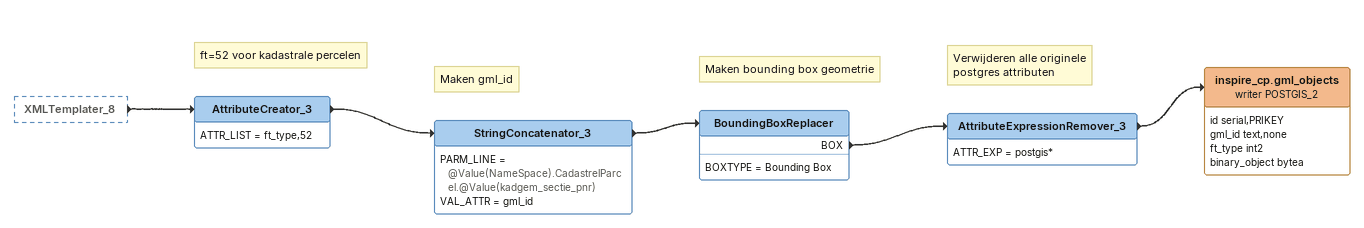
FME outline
XMLTemplater_8 [outside]
    -> AttributeCreator_3
Note: ft=52 voor kadastrale percelen
AttributeCreator_3
    ATTR_LIST = ft_type,52
    -> StringConcatenator_3
Note: Maken gml_id
StringConcatenator_3
    PARM_LINE = @Value(NameSpace).CadastrelParcel.@Value(kadgem_sectie_pnr)
    VAL_ATTR = gml_id
    -> BoundingBoxReplacer
Note: Maken bounding box geometrie
BoundingBoxReplacer
    BOXTYPE = Bounding Box
    BOX -> AttributeExpressionRemover_3
Note: Verwijderen alle originele / postgres attributen
AttributeExpressionRemover_3
    ATTR_EXP = postgis*
    -> inspire_cp.gml_objects (writer POSTGIS_2)
inspire_cp.gml_objects (writer POSTGIS_2)
    attributes: id serial,PRIKEY, gml_id text,none, ft_type int2, binary_object bytea
